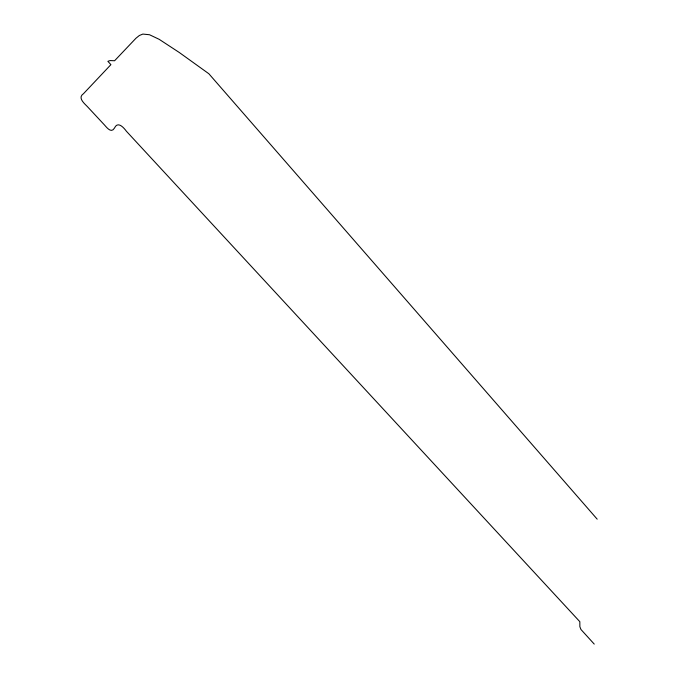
<?xml version="1.0" encoding="UTF-8"?>
<svg xmlns="http://www.w3.org/2000/svg" width="678" height="678" viewBox="0 0 678 678"><rect width="100%" height="100%" fill="white"/><g stroke="black" fill="none" stroke-linecap="round" stroke-linejoin="round"><path stroke-width="1.02" d="M594.242 644.1L580.944 629.472L579.868 626.701L579.834 621.684L126.413 131.261C123.574 127.388 117.684 120.803 114.421 128.159C110.878 134.151 105.98 126.303 103.268 123.676L87.411 106.641C84.216 103.336 77.343 97.708 83.547 93.64L110.904 64.656L107.878 61.317L110.141 60.571L114.59 60.757L135.964 38.239L139.337 35.51L142.863 34.078L149.507 34.739L159.161 39.316L179.187 52.426L208.841 73.733L597.191 519.162"/></g></svg>
